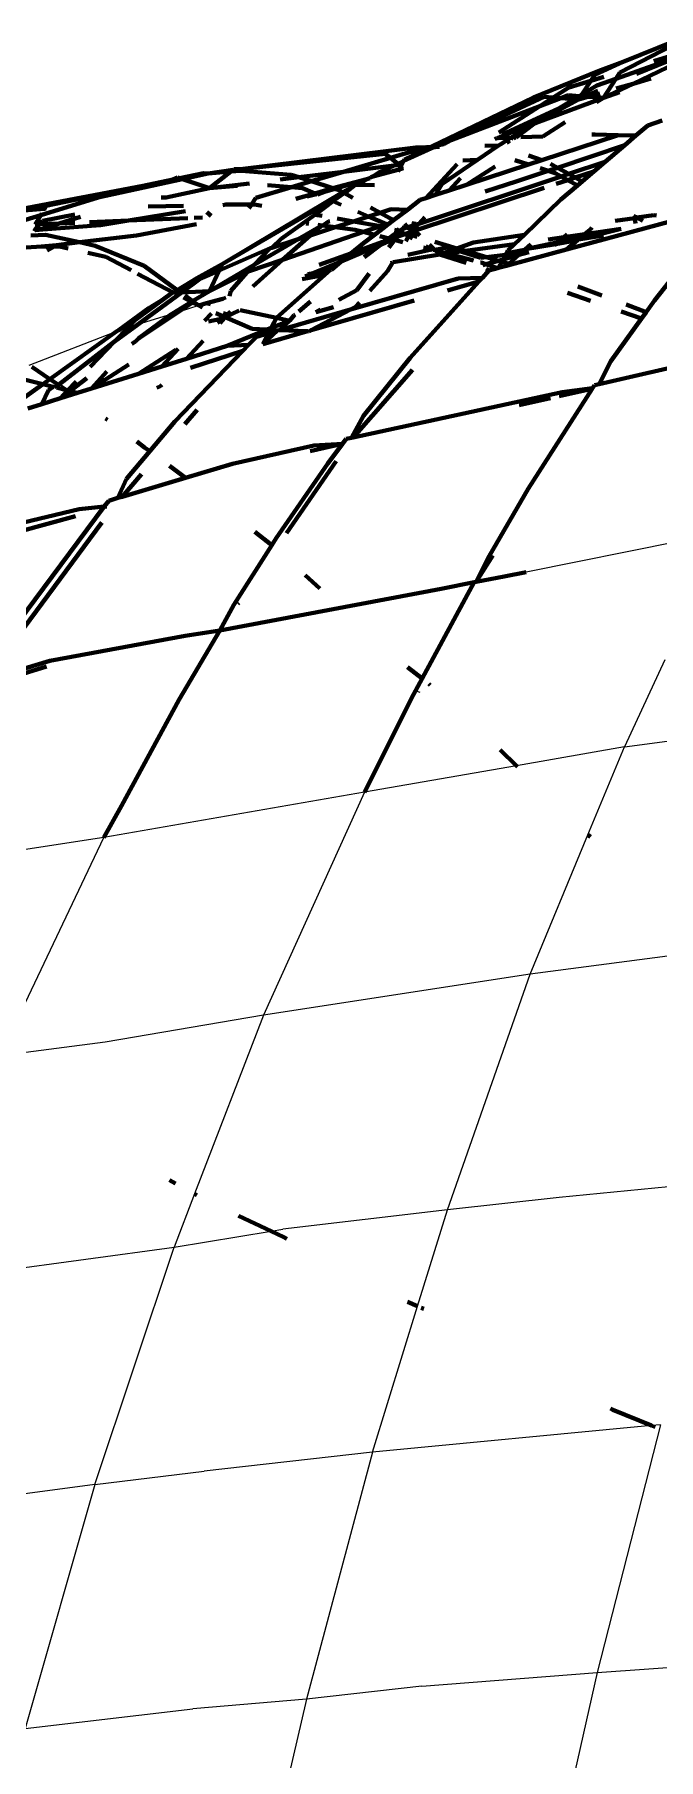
# Model space of a CAD drawing. Header units: millimetres. Extents: x 4307 to 31003, y 2809 to 20009.
# Drawn here: x 7349.5 to 7376.8, y 7416.7 to 7492.3 of the extents above; entities that cross this region are included whole.
import ezdxf

# ---------------------------------------------------------------- set-up
doc = ezdxf.new("R2010")
doc.units = ezdxf.units.MM
doc.layers.add('ProfileEdges', color=7, linetype='Continuous')

msp = doc.modelspace()

# ---------------------------------------------------------------- linework, layer by layer
for p, q in [((7365.501, 7486.549), (7365.564, 7486.5)), ((7365.564, 7486.5), (7365.679, 7486.41)), ((7355.809, 7480.104), (7355.564, 7480.046)), ((7356.716, 7480.383), (7355.809, 7480.104)), ((7353.633, 7479.433), (7353.217, 7479.305)), ((7354.057, 7479.564), (7353.633, 7479.433)), ((7355.522, 7480.015), (7354.057, 7479.564)), ((7349.299, 7477.77), (7353.129, 7479.271)), ((7377.715, 7470.053), (7371.057, 7468.713)), ((7377.127, 7464.865), (7375.349, 7461.054)), ((7375.349, 7461.054), (7377.666, 7461.369)), ((7375.349, 7461.054), (7370.622, 7460.232)), ((7373.753, 7457.201), (7375.349, 7461.054)), ((7370.622, 7460.232), (7363.98, 7459.077)), ((7363.98, 7459.077), (7352.563, 7457.083)), ((7363.98, 7459.077), (7359.547, 7449.299)), ((7352.563, 7457.083), (7345.785, 7456.051)), ((7348.007, 7447.515), (7352.563, 7457.083)), ((7371.226, 7451.104), (7373.753, 7457.201)), ((7378.465, 7452.054), (7371.226, 7451.104)), ((7371.226, 7451.104), (7359.547, 7449.299)), ((7367.605, 7440.777), (7371.226, 7451.104)), ((7359.547, 7449.299), (7352.613, 7448.127)), ((7359.547, 7449.299), (7356.535, 7441.478)), ((7352.613, 7448.127), (7348.007, 7447.515)), ((7380.005, 7442.058), (7372.498, 7441.319)), ((7356.535, 7441.478), (7355.634, 7439.138)), ((7372.498, 7441.319), (7367.605, 7440.777)), ((7367.605, 7440.777), (7360.394, 7439.924)), ((7366.298, 7436.556), (7367.605, 7440.777)), ((7355.634, 7439.138), (7359.889, 7439.841)), ((7359.889, 7439.841), (7360.394, 7439.924)), ((7343.949, 7437.56), (7355.634, 7439.138)), ((7352.167, 7428.742), (7355.634, 7439.138)), ((7364.316, 7430.155), (7366.298, 7436.556)), ((7376.534, 7431.326), (7364.316, 7430.155)), ((7376.926, 7431.363), (7374.157, 7420.505)), ((7376.926, 7431.363), (7376.534, 7431.326)), ((7364.316, 7430.155), (7356.952, 7429.328)), ((7364.316, 7430.155), (7361.427, 7419.339)), ((7352.167, 7428.742), (7340.394, 7427.196)), ((7352.167, 7428.742), (7349.12, 7418.054)), ((7352.167, 7428.742), (7356.952, 7429.328)), ((7366.48, 7419.913), (7374.157, 7420.505)), ((7374.157, 7420.505), (7371.712, 7409.645)), ((7374.157, 7420.505), (7381.973, 7421.055)), ((7366.48, 7419.913), (7361.427, 7419.339)), ((7349.12, 7418.054), (7356.456, 7418.911)), ((7361.427, 7419.339), (7356.456, 7418.911)), ((7361.427, 7419.339), (7358.921, 7408.553))]:
    msp.add_line(p, q)
at = {"layer": 'ProfileEdges', "lineweight": 211}
for p, q in [((7375.296, 7491.059), (7378.257, 7492.262)), ((7377.9, 7492.006), (7375.154, 7490.601)), ((7375.729, 7490.105), (7378.999, 7491.669)), ((7374.208, 7490.661), (7371.365, 7489.496)), ((7374.058, 7490.492), (7375.296, 7491.059)), ((7374.208, 7490.661), (7375.296, 7491.059)), ((7374.974, 7490.324), (7377.82, 7491.32)), ((7377.82, 7491.32), (7375.877, 7490.534)), ((7377.627, 7491.394), (7376.642, 7491.089)), ((7372.236, 7489.498), (7372.92, 7489.937)), ((7373.887, 7490.236), (7372.92, 7489.937)), ((7373.887, 7490.236), (7373.482, 7489.629)), ((7373.482, 7489.629), (7374.144, 7490.033)), ((7374.058, 7490.492), (7373.887, 7490.236)), ((7374.453, 7490.411), (7373.887, 7490.236)), ((7374.144, 7490.033), (7374.974, 7490.324)), ((7374.429, 7489.483), (7374.974, 7490.324)), ((7374.429, 7489.483), (7375.729, 7490.105)), ((7374.974, 7490.324), (7375.154, 7490.601)), ((7374.991, 7489.891), (7375.729, 7490.105)), ((7375.729, 7490.105), (7376.513, 7490.332)), ((7371.365, 7489.496), (7366.936, 7487.373)), ((7367.761, 7487.637), (7371.838, 7489.529)), ((7371.486, 7488.387), (7374.429, 7489.483)), ((7373.337, 7489.412), (7371.65, 7488.499)), ((7371.655, 7489.126), (7372.236, 7489.498)), ((7371.655, 7489.126), (7372.562, 7489.473)), ((7371.838, 7489.529), (7372.236, 7489.498)), ((7372.236, 7489.498), (7372.562, 7489.473)), ((7372.498, 7489.029), (7373.15, 7489.427)), ((7372.498, 7489.029), (7373.337, 7489.412)), ((7372.562, 7489.473), (7372.887, 7489.597)), ((7372.562, 7489.473), (7373.15, 7489.427)), ((7373.371, 7489.561), (7372.887, 7489.597)), ((7373.15, 7489.427), (7373.371, 7489.561)), ((7373.15, 7489.427), (7373.337, 7489.412)), ((7373.434, 7489.557), (7373.337, 7489.412)), ((7373.337, 7489.412), (7373.623, 7489.543)), ((7373.337, 7489.412), (7373.754, 7489.533)), ((7373.434, 7489.557), (7373.371, 7489.561)), ((7373.482, 7489.629), (7373.434, 7489.557)), ((7373.623, 7489.543), (7373.434, 7489.557)), ((7373.623, 7489.543), (7374.182, 7489.798)), ((7373.754, 7489.533), (7373.623, 7489.543)), ((7373.754, 7489.533), (7374.272, 7489.683)), ((7374.429, 7489.483), (7373.754, 7489.533)), ((7374.13, 7489.293), (7374.429, 7489.483)), ((7374.429, 7489.483), (7375.132, 7489.73)), ((7367.761, 7487.637), (7371.655, 7489.126)), ((7369.859, 7487.975), (7371.655, 7489.126)), ((7369.995, 7487.885), (7372.498, 7489.029)), ((7371.486, 7488.387), (7371.65, 7488.499)), ((7371.65, 7488.499), (7372.498, 7489.029)), ((7371.777, 7487.799), (7372.755, 7488.42)), ((7376.374, 7488.278), (7377.008, 7488.491)), ((7367.761, 7487.637), (7367.447, 7487.452)), ((7369.673, 7487.671), (7369.75, 7487.722)), ((7369.75, 7487.722), (7369.8, 7487.724)), ((7369.8, 7487.724), (7370.578, 7488.049)), ((7369.8, 7487.724), (7370.397, 7487.746)), ((7369.935, 7487.464), (7370.397, 7487.746)), ((7370.397, 7487.746), (7371.386, 7488.35)), ((7370.397, 7487.746), (7370.489, 7487.706)), ((7370.557, 7487.752), (7370.489, 7487.706)), ((7370.6, 7487.754), (7370.557, 7487.752)), ((7370.578, 7488.049), (7371.386, 7488.35)), ((7371.386, 7488.35), (7370.6, 7487.754)), ((7370.813, 7487.762), (7371.777, 7487.799)), ((7371.386, 7488.35), (7371.486, 7488.387)), ((7371.741, 7486.76), (7375.078, 7487.853)), ((7373.93, 7487.879), (7374.077, 7487.885)), ((7374.077, 7487.885), (7375.078, 7487.853)), ((7375.078, 7487.853), (7375.855, 7487.835)), ((7375.364, 7487.416), (7375.855, 7487.835)), ((7375.855, 7487.835), (7376.374, 7488.278)), ((7366.224, 7487.312), (7358.546, 7486.366)), ((7364.876, 7487.033), (7358.546, 7486.366)), ((7364.876, 7487.033), (7365.107, 7486.854)), ((7365.107, 7486.854), (7366.684, 7487.321)), ((7367.041, 7487.331), (7365.676, 7486.706)), ((7366.842, 7487.326), (7365.721, 7486.789)), ((7366.224, 7487.312), (7366.684, 7487.321)), ((7366.842, 7487.326), (7366.684, 7487.321)), ((7366.912, 7487.36), (7366.842, 7487.326)), ((7366.936, 7487.373), (7366.912, 7487.36)), ((7366.912, 7487.36), (7367.041, 7487.331)), ((7367.22, 7487.413), (7366.936, 7487.373)), ((7367.041, 7487.331), (7367.087, 7487.332)), ((7367.22, 7487.413), (7367.087, 7487.332)), ((7367.087, 7487.332), (7367.251, 7487.336)), ((7367.447, 7487.452), (7367.22, 7487.413)), ((7369.839, 7487.399), (7368.92, 7486.771)), ((7369.24, 7487.384), (7369.839, 7487.399)), ((7369.935, 7487.464), (7369.839, 7487.399)), ((7370.333, 7487.599), (7370.208, 7487.514)), ((7371.152, 7486.959), (7371.741, 7486.76)), ((7375.364, 7487.416), (7372.42, 7486.426)), ((7374.503, 7486.682), (7375.364, 7487.416)), ((7355.869, 7485.972), (7356.924, 7486.191)), ((7356.008, 7485.924), (7357.136, 7486.172)), ((7356.924, 7486.191), (7357.136, 7486.172)), ((7357.136, 7486.172), (7358.218, 7486.331)), ((7357.136, 7486.172), (7358.122, 7486.256)), ((7358.122, 7486.256), (7357.18, 7485.524)), ((7358.218, 7486.331), (7358.122, 7486.256)), ((7358.122, 7486.256), (7358.579, 7486.295)), ((7358.268, 7486.369), (7358.218, 7486.331)), ((7358.546, 7486.366), (7358.268, 7486.369)), ((7360.756, 7486.118), (7358.579, 7486.295)), ((7363.055, 7486.248), (7361.1, 7486.007)), ((7361.646, 7485.831), (7363.055, 7486.248)), ((7363.055, 7486.248), (7365.107, 7486.854)), ((7365.273, 7486.521), (7363.055, 7486.248)), ((7365.484, 7486.353), (7364.331, 7486.039)), ((7364.331, 7486.039), (7364.595, 7486.211)), ((7364.595, 7486.211), (7364.695, 7486.252)), ((7365.273, 7486.521), (7364.695, 7486.252)), ((7365.107, 7486.854), (7365.439, 7486.597)), ((7365.439, 7486.597), (7365.273, 7486.521)), ((7365.501, 7486.549), (7365.273, 7486.521)), ((7365.484, 7486.353), (7365.438, 7486.269)), ((7365.676, 7486.706), (7365.439, 7486.597)), ((7365.439, 7486.597), (7365.501, 7486.549)), ((7365.564, 7486.5), (7365.484, 7486.353)), ((7365.616, 7486.393), (7365.484, 7486.353)), ((7365.676, 7486.706), (7365.564, 7486.5)), ((7365.679, 7486.41), (7365.616, 7486.393)), ((7365.721, 7486.789), (7365.676, 7486.706)), ((7366.652, 7485.092), (7368.036, 7486.585)), ((7368.92, 7486.771), (7367.358, 7485.702)), ((7368.92, 7486.771), (7368.276, 7486.744)), ((7368.432, 7485.675), (7371.155, 7486.568)), ((7368.432, 7485.675), (7369.692, 7486.475)), ((7371.155, 7486.568), (7370.561, 7486.763)), ((7372.008, 7486.287), (7370.659, 7485.833)), ((7371.155, 7486.568), (7371.741, 7486.76)), ((7372.008, 7486.287), (7371.656, 7486.403)), ((7372.42, 7486.426), (7372.008, 7486.287)), ((7372.318, 7486.185), (7372.008, 7486.287)), ((7372.113, 7486.596), (7372.42, 7486.426)), ((7372.578, 7486.043), (7372.318, 7486.185)), ((7372.42, 7486.426), (7372.912, 7486.154)), ((7372.578, 7486.043), (7372.912, 7486.154)), ((7372.912, 7486.154), (7374.503, 7486.682)), ((7372.912, 7486.154), (7373.199, 7485.995)), ((7373.199, 7485.995), (7374.014, 7486.264)), ((7373.501, 7485.828), (7374.014, 7486.264)), ((7374.014, 7486.264), (7374.503, 7486.682)), ((7354.264, 7485.639), (7348.897, 7484.608)), ((7350.042, 7484.763), (7354.264, 7485.639)), ((7352.317, 7485.114), (7356.008, 7485.924)), ((7355.581, 7485.912), (7354.264, 7485.639)), ((7357.18, 7485.524), (7355.293, 7485.115)), ((7355.79, 7485.999), (7355.581, 7485.912)), ((7355.79, 7485.999), (7355.869, 7485.972)), ((7355.869, 7485.972), (7356.008, 7485.924)), ((7356.008, 7485.924), (7357.18, 7485.524)), ((7358.936, 7485.74), (7357.18, 7485.524)), ((7357.18, 7485.524), (7358.406, 7485.63)), ((7359.209, 7485.111), (7360.77, 7485.572)), ((7359.724, 7485.659), (7360.77, 7485.572)), ((7361.1, 7486.007), (7360.278, 7485.906)), ((7361.1, 7486.007), (7360.756, 7486.118)), ((7360.77, 7485.572), (7361.646, 7485.831)), ((7360.77, 7485.572), (7361.261, 7485.531)), ((7361.646, 7485.831), (7361.1, 7486.007)), ((7361.797, 7485.301), (7361.261, 7485.531)), ((7362.581, 7485.53), (7361.646, 7485.831)), ((7362.581, 7485.53), (7361.797, 7485.301)), ((7362.216, 7485.363), (7362.67, 7485.501)), ((7364.081, 7485.928), (7362.581, 7485.53)), ((7362.67, 7485.501), (7362.581, 7485.53)), ((7362.67, 7485.501), (7364.081, 7485.928)), ((7362.87, 7485.437), (7362.67, 7485.501)), ((7363.025, 7485.351), (7362.87, 7485.437)), ((7363.428, 7485.57), (7363.025, 7485.351)), ((7363.09, 7485.315), (7363.428, 7485.57)), ((7363.428, 7485.57), (7363.571, 7485.672)), ((7363.571, 7485.672), (7363.698, 7485.67)), ((7363.698, 7485.67), (7364.081, 7485.928)), ((7363.698, 7485.67), (7364.404, 7485.659)), ((7364.081, 7485.928), (7364.205, 7485.966)), ((7364.205, 7485.966), (7364.245, 7486.015)), ((7364.331, 7486.039), (7364.245, 7486.015)), ((7366.11, 7483.651), (7371.842, 7485.547)), ((7366.347, 7483.974), (7372.578, 7486.043)), ((7367.077, 7485.231), (7367.358, 7485.702)), ((7367.077, 7485.231), (7367.673, 7485.427)), ((7368.171, 7485.971), (7367.673, 7485.427)), ((7367.673, 7485.427), (7368.432, 7485.675)), ((7370.659, 7485.833), (7369.256, 7485.385)), ((7372.358, 7485.717), (7372.867, 7485.886)), ((7372.565, 7485.029), (7373.296, 7485.652)), ((7372.867, 7485.886), (7372.578, 7486.043)), ((7372.867, 7485.886), (7373.199, 7485.995)), ((7373.296, 7485.652), (7372.867, 7485.886)), ((7373.199, 7485.995), (7373.501, 7485.828)), ((7373.296, 7485.652), (7373.501, 7485.828)), ((7348.724, 7484.516), (7349.961, 7484.625)), ((7352.317, 7485.114), (7349.799, 7484.35)), ((7349.961, 7484.625), (7350.042, 7484.763)), ((7349.961, 7484.625), (7350.027, 7484.641)), ((7354.5, 7484.731), (7356.048, 7484.763)), ((7355.074, 7485.114), (7355.293, 7485.115)), ((7362.455, 7485.02), (7357.738, 7482.194)), ((7357.738, 7482.194), (7362.529, 7484.988)), ((7357.768, 7484.79), (7357.901, 7484.812)), ((7359.021, 7484.816), (7357.901, 7484.812)), ((7358.916, 7484.651), (7359.021, 7484.816)), ((7359.021, 7484.816), (7359.209, 7485.111)), ((7359.16, 7484.817), (7359.021, 7484.816)), ((7359.476, 7484.762), (7359.16, 7484.817)), ((7361.797, 7485.301), (7360.962, 7485.057)), ((7361.466, 7485.158), (7361.872, 7485.269)), ((7361.872, 7485.269), (7361.797, 7485.301)), ((7361.802, 7484.364), (7362.591, 7484.961)), ((7361.921, 7485.248), (7361.872, 7485.269)), ((7361.921, 7485.248), (7362.216, 7485.363)), ((7363.025, 7485.351), (7362.455, 7485.02)), ((7362.529, 7484.988), (7362.455, 7485.02)), ((7362.529, 7484.988), (7363.032, 7485.282)), ((7362.591, 7484.961), (7362.529, 7484.988)), ((7362.591, 7484.961), (7363.032, 7485.282)), ((7362.954, 7484.805), (7362.591, 7484.961)), ((7363.09, 7485.315), (7363.025, 7485.351)), ((7363.032, 7485.282), (7363.09, 7485.315)), ((7363.467, 7485.108), (7363.09, 7485.315)), ((7364.652, 7484.455), (7364.241, 7484.681)), ((7364.652, 7484.455), (7365.136, 7484.612)), ((7365.136, 7484.612), (7365.851, 7484.588)), ((7366.408, 7485.012), (7365.851, 7484.588)), ((7366.408, 7485.012), (7366.652, 7485.092)), ((7366.652, 7485.092), (7367.077, 7485.231)), ((7372.565, 7485.029), (7370.971, 7483.489)), ((7349.799, 7484.35), (7348.266, 7483.885)), ((7349.546, 7483.688), (7349.748, 7483.946)), ((7349.557, 7483.938), (7349.799, 7484.35)), ((7349.748, 7483.946), (7349.557, 7483.938)), ((7350.607, 7483.982), (7349.698, 7483.699)), ((7349.698, 7483.699), (7352.413, 7483.908)), ((7349.748, 7483.946), (7349.871, 7484.103)), ((7350.607, 7483.982), (7349.748, 7483.946)), ((7349.799, 7484.35), (7349.844, 7484.427)), ((7349.871, 7484.103), (7351.299, 7484.38)), ((7351.539, 7484.272), (7350.607, 7483.982)), ((7351.299, 7484.011), (7350.607, 7483.982)), ((7353.646, 7484.111), (7351.932, 7484.038)), ((7352.413, 7483.908), (7353.646, 7484.111)), ((7353.646, 7484.111), (7356.136, 7484.521)), ((7356.244, 7484.221), (7353.646, 7484.111)), ((7356.62, 7483.956), (7353.989, 7483.459)), ((7356.888, 7484.248), (7356.515, 7484.233)), ((7357.258, 7484.322), (7357.073, 7484.48)), ((7357.073, 7484.48), (7357.226, 7484.315)), ((7360.326, 7483.312), (7361.802, 7484.364)), ((7362.1, 7483.896), (7361.066, 7483.292)), ((7361.421, 7483.983), (7361.534, 7483.968)), ((7362.115, 7484.311), (7361.802, 7484.364)), ((7361.843, 7483.687), (7362.1, 7483.896)), ((7361.934, 7483.917), (7362.1, 7483.896)), ((7362.1, 7483.896), (7362.15, 7483.89)), ((7362.15, 7483.89), (7362.402, 7484.072)), ((7362.15, 7483.89), (7362.695, 7483.82)), ((7362.402, 7484.072), (7362.449, 7484.088)), ((7362.695, 7483.82), (7363.485, 7484.076)), ((7363.485, 7484.076), (7362.779, 7484.197)), ((7363.485, 7484.076), (7364.151, 7484.292)), ((7364.678, 7483.872), (7363.485, 7484.076)), ((7364.151, 7484.292), (7363.678, 7484.495)), ((7363.929, 7483.614), (7364.678, 7483.872)), ((7364.151, 7484.292), (7364.652, 7484.455)), ((7364.929, 7483.959), (7364.151, 7484.292)), ((7365.245, 7484.128), (7364.652, 7484.455)), ((7364.739, 7483.862), (7364.678, 7483.872)), ((7364.739, 7483.862), (7364.929, 7483.959)), ((7364.851, 7483.829), (7364.739, 7483.862)), ((7364.989, 7483.933), (7364.851, 7483.829)), ((7364.989, 7483.933), (7364.929, 7483.959)), ((7364.989, 7483.933), (7365.245, 7484.128)), ((7365.851, 7484.588), (7365.245, 7484.128)), ((7365.741, 7483.855), (7365.65, 7483.743)), ((7365.741, 7483.855), (7365.7, 7483.877)), ((7365.862, 7483.946), (7365.741, 7483.855)), ((7365.833, 7483.804), (7365.741, 7483.855)), ((7365.833, 7483.804), (7366.103, 7483.894)), ((7366.347, 7483.974), (7366.071, 7483.673)), ((7366.071, 7483.673), (7366.103, 7483.894)), ((7366.103, 7483.894), (7366.154, 7484.07)), ((7366.103, 7483.894), (7366.347, 7483.974)), ((7366.611, 7484.264), (7366.347, 7483.974)), ((7372.815, 7482.841), (7378.531, 7484.39)), ((7374.947, 7484.094), (7375.8, 7484.223)), ((7375.787, 7484.296), (7375.75, 7484.316)), ((7375.895, 7484.238), (7375.787, 7484.296)), ((7375.787, 7484.296), (7375.8, 7484.223)), ((7375.8, 7484.223), (7375.895, 7484.238)), ((7375.8, 7484.223), (7375.842, 7483.982)), ((7375.895, 7484.238), (7376.637, 7484.35)), ((7376.152, 7484.1), (7375.895, 7484.238)), ((7376.637, 7484.35), (7376.758, 7484.329)), ((7349.361, 7483.452), (7350.009, 7483.487)), ((7349.509, 7483.64), (7349.546, 7483.688)), ((7349.546, 7483.688), (7349.698, 7483.699)), ((7351.498, 7483.161), (7350.009, 7483.487)), ((7350.496, 7483.04), (7351.498, 7483.161)), ((7351.498, 7483.161), (7353.989, 7483.459)), ((7352.186, 7483.01), (7351.498, 7483.161)), ((7361.066, 7483.292), (7359.14, 7482.167)), ((7359.921, 7482.921), (7360.326, 7483.312)), ((7359.921, 7482.921), (7361.066, 7483.292)), ((7360.39, 7482.395), (7363.929, 7483.614)), ((7361.591, 7483.462), (7360.39, 7482.395)), ((7361.066, 7483.292), (7361.591, 7483.462)), ((7361.591, 7483.462), (7362.695, 7483.82)), ((7361.843, 7483.687), (7361.591, 7483.462)), ((7362.695, 7483.82), (7363.566, 7483.709)), ((7364.898, 7483.219), (7363.374, 7482.673)), ((7363.926, 7483.125), (7363.374, 7482.673)), ((7363.929, 7483.614), (7363.566, 7483.709)), ((7364.406, 7483.49), (7363.926, 7483.125)), ((7364.406, 7483.49), (7363.929, 7483.614)), ((7364.851, 7483.829), (7364.406, 7483.49)), ((7365.039, 7483.325), (7364.642, 7483.429)), ((7364.679, 7483.054), (7365.213, 7483.28)), ((7364.898, 7483.219), (7364.679, 7483.054)), ((7365.039, 7483.325), (7364.898, 7483.219)), ((7365.129, 7483.302), (7364.898, 7483.219)), ((7365.286, 7483.261), (7365.033, 7482.925)), ((7365.493, 7483.668), (7365.039, 7483.325)), ((7365.129, 7483.302), (7365.039, 7483.325)), ((7365.213, 7483.28), (7365.129, 7483.302)), ((7365.341, 7483.334), (7365.213, 7483.28)), ((7365.286, 7483.261), (7365.213, 7483.28)), ((7365.493, 7483.668), (7365.283, 7483.701)), ((7365.341, 7483.334), (7365.286, 7483.261)), ((7365.655, 7483.165), (7365.286, 7483.261)), ((7365.387, 7483.394), (7365.341, 7483.334)), ((7365.493, 7483.668), (7365.372, 7483.738)), ((7365.592, 7483.609), (7365.387, 7483.394)), ((7365.741, 7483.522), (7365.387, 7483.394)), ((7365.65, 7483.743), (7365.493, 7483.668)), ((7365.592, 7483.609), (7365.493, 7483.668)), ((7365.65, 7483.743), (7365.592, 7483.609)), ((7365.741, 7483.522), (7365.592, 7483.609)), ((7365.65, 7483.743), (7365.833, 7483.804)), ((7365.807, 7483.545), (7365.741, 7483.522)), ((7365.906, 7483.425), (7365.741, 7483.522)), ((7365.777, 7483.212), (7365.906, 7483.425)), ((7366.027, 7483.624), (7365.807, 7483.545)), ((7365.953, 7483.502), (7365.807, 7483.545)), ((7366.071, 7483.673), (7365.833, 7483.804)), ((7365.906, 7483.425), (7365.953, 7483.502)), ((7366.074, 7483.326), (7365.906, 7483.425)), ((7365.953, 7483.502), (7366.027, 7483.624)), ((7366.279, 7483.405), (7365.953, 7483.502)), ((7366.027, 7483.624), (7366.071, 7483.673)), ((7366.071, 7483.673), (7366.11, 7483.651)), ((7366.291, 7483.552), (7366.11, 7483.651)), ((7366.397, 7483.451), (7366.291, 7483.552)), ((7368.016, 7482.891), (7367.057, 7483.175)), ((7368.016, 7482.891), (7368.741, 7483.15)), ((7368.741, 7483.15), (7370.971, 7483.489)), ((7370.971, 7483.489), (7370.537, 7483.07)), ((7371.012, 7482.859), (7372.453, 7483.164)), ((7372.7, 7483.382), (7372.007, 7483.281)), ((7372.351, 7483.074), (7373.3, 7483.245)), ((7372.453, 7483.164), (7372.351, 7483.074)), ((7372.7, 7483.382), (7372.453, 7483.164)), ((7372.453, 7483.164), (7373.457, 7483.377)), ((7373.625, 7483.516), (7372.7, 7483.382)), ((7372.851, 7483.514), (7372.7, 7483.382)), ((7372.815, 7482.841), (7373.3, 7483.245)), ((7373.3, 7483.245), (7373.342, 7483.28)), ((7375.205, 7483.747), (7373.342, 7483.28)), ((7374.44, 7483.451), (7373.342, 7483.28)), ((7373.342, 7483.28), (7373.457, 7483.377)), ((7373.457, 7483.377), (7375.205, 7483.747)), ((7373.457, 7483.377), (7373.625, 7483.516)), ((7375.205, 7483.747), (7373.625, 7483.516)), ((7373.625, 7483.516), (7373.845, 7483.7)), ((7373.926, 7483.811), (7373.845, 7483.7)), ((7376.662, 7480.606), (7379.061, 7483.661)), ((7349.834, 7482.974), (7349.165, 7482.924)), ((7350.496, 7483.04), (7349.834, 7482.974)), ((7349.834, 7482.974), (7350.358, 7482.959)), ((7350.079, 7482.794), (7350.358, 7482.959)), ((7350.358, 7482.959), (7350.496, 7483.04)), ((7350.358, 7482.959), (7350.619, 7482.975)), ((7351, 7482.888), (7350.619, 7482.975)), ((7352.646, 7482.515), (7351.856, 7482.694)), ((7354.32, 7482.123), (7352.186, 7483.01)), ((7353.757, 7481.933), (7352.646, 7482.515)), ((7357.61, 7481.924), (7359.84, 7482.895)), ((7358.929, 7481.891), (7360.39, 7482.395)), ((7360.39, 7482.395), (7359.079, 7481.229)), ((7359.14, 7482.167), (7359.84, 7482.895)), ((7359.84, 7482.895), (7359.921, 7482.921)), ((7363.374, 7482.673), (7361.992, 7482.177)), ((7362.945, 7482.321), (7364.679, 7483.054)), ((7363.374, 7482.673), (7362.945, 7482.321)), ((7364.679, 7483.054), (7363.962, 7482.513)), ((7365.222, 7482.295), (7367.27, 7482.624)), ((7365.864, 7482.603), (7366.903, 7482.84)), ((7366.903, 7482.84), (7366.55, 7482.932)), ((7366.903, 7482.84), (7366.658, 7482.983)), ((7367.051, 7482.831), (7366.813, 7483.058)), ((7366.95, 7482.812), (7366.903, 7482.84)), ((7366.95, 7482.812), (7367.051, 7482.831)), ((7367.051, 7482.831), (7367.592, 7482.936)), ((7367.095, 7482.79), (7367.051, 7482.831)), ((7367.27, 7482.624), (7367.095, 7482.79)), ((7367.465, 7482.694), (7367.095, 7482.79)), ((7367.27, 7482.624), (7367.465, 7482.694)), ((7367.27, 7482.624), (7368.428, 7482.265)), ((7367.465, 7482.694), (7367.884, 7482.844)), ((7367.573, 7482.665), (7367.465, 7482.694)), ((7368.185, 7482.749), (7367.573, 7482.665)), ((7368.75, 7482.359), (7367.573, 7482.665)), ((7367.884, 7482.844), (7367.592, 7482.936)), ((7367.884, 7482.844), (7368.016, 7482.891)), ((7368.185, 7482.749), (7367.884, 7482.844)), ((7368.396, 7482.778), (7368.016, 7482.891)), ((7368.396, 7482.778), (7368.185, 7482.749)), ((7369.062, 7482.472), (7368.185, 7482.749)), ((7370.537, 7483.07), (7368.396, 7482.778)), ((7369.32, 7482.504), (7368.396, 7482.778)), ((7369.062, 7482.472), (7369.32, 7482.504)), ((7369.832, 7482.352), (7369.291, 7482.199)), ((7369.32, 7482.504), (7370.149, 7482.605)), ((7369.832, 7482.352), (7369.32, 7482.504)), ((7370.046, 7482.412), (7369.832, 7482.352)), ((7369.988, 7482.306), (7369.832, 7482.352)), ((7370.046, 7482.412), (7369.988, 7482.306)), ((7370.149, 7482.605), (7370.046, 7482.412)), ((7370.726, 7482.604), (7370.046, 7482.412)), ((7370.206, 7482.688), (7370.149, 7482.605)), ((7370.149, 7482.605), (7370.817, 7482.686)), ((7370.976, 7482.827), (7370.206, 7482.688)), ((7370.252, 7482.795), (7370.206, 7482.688)), ((7370.537, 7483.07), (7370.252, 7482.795)), ((7370.726, 7482.604), (7370.289, 7482.217)), ((7370.395, 7482.185), (7372.815, 7482.841)), ((7371.162, 7482.728), (7370.726, 7482.604)), ((7370.817, 7482.686), (7370.726, 7482.604)), ((7370.976, 7482.827), (7370.817, 7482.686)), ((7370.817, 7482.686), (7371.162, 7482.728)), ((7371.012, 7482.859), (7370.976, 7482.827)), ((7372.351, 7483.074), (7371.012, 7482.859)), ((7371.253, 7483.072), (7371.012, 7482.859)), ((7372.351, 7483.074), (7372.284, 7483.015)), ((7355.602, 7480.967), (7354.041, 7481.784)), ((7354.32, 7482.123), (7355.771, 7481.069)), ((7355.771, 7481.069), (7356.631, 7481.588)), ((7357.738, 7482.194), (7356.631, 7481.588)), ((7356.76, 7481.554), (7357.61, 7481.924)), ((7359.14, 7482.167), (7357.182, 7481.023)), ((7357.182, 7481.023), (7357.61, 7481.924)), ((7358.825, 7481.84), (7357.182, 7481.023)), ((7357.61, 7481.924), (7357.738, 7482.194)), ((7358.114, 7481.04), (7358.825, 7481.84)), ((7358.929, 7481.891), (7358.825, 7481.84)), ((7358.929, 7481.891), (7358.971, 7482.004)), ((7358.971, 7482.004), (7359.14, 7482.167)), ((7360.12, 7479.848), (7362.242, 7481.728)), ((7361.245, 7481.551), (7362.242, 7481.728)), ((7361.369, 7481.655), (7361.726, 7481.806)), ((7361.496, 7481.761), (7361.726, 7481.806)), ((7361.726, 7481.806), (7362.945, 7482.321)), ((7361.726, 7481.806), (7362.487, 7481.946)), ((7362.242, 7481.728), (7362.487, 7481.946)), ((7362.522, 7481.959), (7362.487, 7481.946)), ((7362.945, 7482.321), (7362.522, 7481.959)), ((7364.18, 7481.795), (7363.631, 7481.067)), ((7364.979, 7481.894), (7364.207, 7481.037)), ((7364.979, 7481.894), (7365.198, 7482.255)), ((7365.104, 7482.238), (7365.198, 7482.255)), ((7365.198, 7482.255), (7365.222, 7482.295)), ((7368.078, 7481.573), (7369.135, 7481.608)), ((7368.983, 7481.439), (7369.135, 7481.608)), ((7369.084, 7482.272), (7369.053, 7482.28)), ((7369.084, 7482.272), (7369.291, 7482.199)), ((7369.135, 7481.608), (7369.417, 7481.92)), ((7369.291, 7482.199), (7369.156, 7482.161)), ((7369.291, 7482.199), (7369.795, 7482.023)), ((7369.299, 7481.995), (7369.417, 7481.92)), ((7369.417, 7481.92), (7369.795, 7482.023)), ((7369.795, 7482.023), (7369.842, 7482.036)), ((7369.988, 7482.306), (7369.842, 7482.036)), ((7369.842, 7482.036), (7370.191, 7482.13)), ((7370.289, 7482.217), (7369.988, 7482.306)), ((7370.289, 7482.217), (7370.191, 7482.13)), ((7370.191, 7482.13), (7370.395, 7482.185)), ((7370.395, 7482.185), (7370.289, 7482.217)), ((7354.057, 7479.564), (7355.963, 7480.967)), ((7355.171, 7480.664), (7355.506, 7480.909)), ((7355.506, 7480.909), (7355.602, 7480.967)), ((7355.602, 7480.967), (7355.651, 7480.953)), ((7355.651, 7480.953), (7355.771, 7481.069)), ((7355.651, 7480.953), (7355.963, 7480.967)), ((7355.963, 7480.967), (7356.76, 7481.554)), ((7355.963, 7480.967), (7357.182, 7481.023)), ((7356.446, 7480.579), (7357.182, 7481.023)), ((7358.114, 7481.04), (7358.059, 7480.8)), ((7362.849, 7480.642), (7363.631, 7481.067)), ((7368.078, 7481.573), (7363.36, 7480.212)), ((7365.97, 7478.103), (7368.983, 7481.439)), ((7368.983, 7481.439), (7367.612, 7481.041)), ((7372.856, 7480.949), (7373.867, 7480.594)), ((7374.364, 7480.833), (7373.318, 7481.228)), ((7354.525, 7480.274), (7353.217, 7479.305)), ((7353.972, 7479.785), (7355.171, 7480.664)), ((7355.809, 7480.104), (7354.082, 7478.946)), ((7355.171, 7480.664), (7354.525, 7480.274)), ((7355.564, 7480.046), (7356.398, 7480.55)), ((7356.441, 7480.527), (7355.809, 7480.104)), ((7356.398, 7480.55), (7356.042, 7480.737)), ((7356.104, 7480.827), (7356.446, 7480.579)), ((7356.398, 7480.55), (7356.441, 7480.527)), ((7356.441, 7480.527), (7356.446, 7480.579)), ((7356.716, 7480.383), (7356.441, 7480.527)), ((7356.446, 7480.579), (7356.716, 7480.383)), ((7356.716, 7480.383), (7357.061, 7480.486)), ((7356.888, 7480.309), (7356.716, 7480.383)), ((7357.772, 7480.68), (7357.061, 7480.486)), ((7357.061, 7480.486), (7357.228, 7480.452)), ((7357.901, 7480.734), (7357.772, 7480.68)), ((7357.849, 7479.894), (7358.101, 7480.131)), ((7357.899, 7480.107), (7357.849, 7479.894)), ((7358.489, 7480.176), (7357.879, 7479.881)), ((7358.529, 7480.18), (7360.12, 7479.848)), ((7363.36, 7480.212), (7360.254, 7479.316)), ((7361.096, 7480.132), (7361.61, 7480.563)), ((7366.147, 7480.616), (7361.64, 7479.308)), ((7363.36, 7480.212), (7361.64, 7479.308)), ((7362.612, 7480.314), (7361.849, 7480.098)), ((7361.849, 7480.098), (7362.053, 7480.209)), ((7363.558, 7480.316), (7363.36, 7480.212)), ((7363.747, 7480.526), (7363.558, 7480.316)), ((7375.203, 7480.126), (7376.092, 7479.814)), ((7376.299, 7480.102), (7375.428, 7480.431)), ((7376.092, 7479.814), (7376.299, 7480.102)), ((7376.299, 7480.102), (7376.662, 7480.606)), ((7353.03, 7478.808), (7354.057, 7479.564)), ((7353.03, 7478.808), (7353.633, 7479.433)), ((7353.633, 7479.433), (7353.972, 7479.785)), ((7354.082, 7478.946), (7355.522, 7480.015)), ((7355.522, 7480.015), (7355.564, 7480.046)), ((7356.971, 7479.712), (7357.275, 7480.035)), ((7357.149, 7479.688), (7357.835, 7479.831)), ((7357.849, 7479.894), (7357.469, 7480.058)), ((7357.835, 7479.831), (7357.531, 7479.634)), ((7357.637, 7479.62), (7357.835, 7479.831)), ((7357.849, 7479.894), (7357.835, 7479.831)), ((7357.879, 7479.881), (7357.835, 7479.831)), ((7357.879, 7479.881), (7357.849, 7479.894)), ((7359.061, 7479.37), (7357.879, 7479.881)), ((7357.96, 7478.619), (7359.717, 7479.341)), ((7359.717, 7479.341), (7359.061, 7479.37)), ((7359.717, 7479.341), (7359.891, 7479.408)), ((7359.852, 7479.334), (7359.717, 7479.341)), ((7359.77, 7479.176), (7359.852, 7479.334)), ((7359.852, 7479.334), (7359.891, 7479.408)), ((7360.166, 7479.291), (7359.852, 7479.334)), ((7359.891, 7479.408), (7360.12, 7479.848)), ((7359.891, 7479.408), (7360.584, 7479.677)), ((7360.12, 7479.848), (7360.65, 7479.738)), ((7360.254, 7479.316), (7360.71, 7479.726)), ((7360.584, 7479.677), (7360.65, 7479.738)), ((7360.65, 7479.738), (7360.71, 7479.726)), ((7360.71, 7479.726), (7360.891, 7479.96)), ((7360.891, 7479.96), (7360.94, 7480.001)), ((7374.75, 7477.949), (7376.092, 7479.814)), ((7353.129, 7479.271), (7350.2, 7477.167)), ((7350.57, 7476.919), (7353.03, 7478.808)), ((7351.959, 7477.697), (7353.03, 7478.808)), ((7353.129, 7479.271), (7353.217, 7479.305)), ((7353.783, 7478.717), (7353.949, 7478.81)), ((7353.949, 7478.81), (7354.082, 7478.946)), ((7356.175, 7478.058), (7356.903, 7478.837)), ((7357.96, 7478.619), (7356.175, 7478.058)), ((7357.96, 7478.619), (7358.892, 7478.662)), ((7358.892, 7478.662), (7358.649, 7478.409)), ((7359.24, 7479.024), (7358.892, 7478.662)), ((7359.77, 7479.176), (7359.24, 7479.024)), ((7359.518, 7478.693), (7360.166, 7479.291)), ((7361.475, 7479.26), (7359.518, 7478.693)), ((7359.518, 7478.693), (7359.77, 7479.176)), ((7360.166, 7479.291), (7359.77, 7479.176)), ((7360.166, 7479.291), (7360.196, 7479.319)), ((7360.196, 7479.319), (7360.254, 7479.316)), ((7361.475, 7479.26), (7360.254, 7479.316)), ((7361.543, 7479.257), (7361.475, 7479.26)), ((7361.64, 7479.308), (7361.543, 7479.257)), ((7355.71, 7478.455), (7354.081, 7477.401)), ((7355.095, 7477.72), (7355.822, 7478.491)), ((7355.095, 7477.72), (7356.175, 7478.058)), ((7358.649, 7478.409), (7355.673, 7475.314)), ((7358.649, 7478.409), (7356.35, 7477.658)), ((7365.97, 7478.103), (7363.922, 7475.55)), ((7374.239, 7476.946), (7379.892, 7478.242)), ((7374.239, 7476.946), (7374.75, 7477.949)), ((7348.392, 7477.325), (7349.891, 7476.945)), ((7350.2, 7477.167), (7349.408, 7477.697)), ((7350.2, 7477.167), (7349.891, 7476.945)), ((7350.57, 7476.919), (7350.2, 7477.167)), ((7350.971, 7476.672), (7351.348, 7477.063)), ((7351.079, 7476.644), (7351.822, 7477.214)), ((7352.021, 7476.754), (7353.66, 7477.801)), ((7352.021, 7476.754), (7352.698, 7477.494)), ((7352.021, 7476.754), (7354.081, 7477.401)), ((7354.081, 7477.401), (7355.095, 7477.72)), ((7366.07, 7477.571), (7363.479, 7474.614)), ((7349.891, 7476.945), (7346.348, 7474.4)), ((7349.848, 7476.072), (7350.133, 7476.675)), ((7350.667, 7476.329), (7349.848, 7476.072)), ((7349.891, 7476.945), (7350.344, 7476.83)), ((7350.133, 7476.675), (7350.344, 7476.83)), ((7350.344, 7476.83), (7350.39, 7476.819)), ((7350.39, 7476.819), (7350.57, 7476.919)), ((7350.498, 7476.791), (7350.921, 7476.684)), ((7350.667, 7476.329), (7350.971, 7476.672)), ((7350.667, 7476.329), (7351.079, 7476.644)), ((7350.667, 7476.329), (7351.407, 7476.561)), ((7350.921, 7476.684), (7350.676, 7476.848)), ((7350.921, 7476.684), (7350.971, 7476.672)), ((7350.971, 7476.672), (7351.079, 7476.644)), ((7351.079, 7476.644), (7351.407, 7476.561)), ((7352.021, 7476.754), (7351.407, 7476.561)), ((7355.046, 7476.854), (7354.879, 7476.78)), ((7355.046, 7476.854), (7355.101, 7476.912)), ((7363.479, 7474.614), (7372.622, 7476.594)), ((7370.738, 7476.02), (7372.11, 7476.328)), ((7371.141, 7472.354), (7373.938, 7476.739)), ((7372.501, 7476.416), (7373.938, 7476.739)), ((7373.953, 7476.762), (7372.622, 7476.594)), ((7373.938, 7476.739), (7373.953, 7476.762)), ((7373.953, 7476.762), (7374.041, 7476.9)), ((7374.041, 7476.9), (7374.239, 7476.946)), ((7349.235, 7475.879), (7349.848, 7476.072)), ((7356.653, 7475.823), (7356.111, 7475.196)), ((7363.922, 7475.55), (7363.4, 7474.597)), ((7352.72, 7475.383), (7352.639, 7475.443)), ((7355.673, 7475.314), (7354.573, 7474.009)), ((7354.349, 7474.176), (7354.012, 7474.426)), ((7354.349, 7474.176), (7354.573, 7474.009)), ((7358.194, 7473.457), (7361.762, 7474.261)), ((7363.015, 7474.337), (7361.592, 7474.012)), ((7361.762, 7474.261), (7363.015, 7474.337)), ((7362.363, 7473.467), (7363.015, 7474.337)), ((7363.015, 7474.337), (7363.172, 7474.548)), ((7363.172, 7474.548), (7363.4, 7474.597)), ((7363.4, 7474.597), (7363.479, 7474.614)), ((7354.573, 7474.009), (7353.553, 7472.799)), ((7355.435, 7473.363), (7356.132, 7472.841)), ((7356.132, 7472.841), (7358.194, 7473.457)), ((7360.102, 7470.193), (7362.363, 7473.467)), ((7360.565, 7470.424), (7362.728, 7473.578)), ((7353.179, 7471.959), (7353.553, 7472.799)), ((7354.213, 7472.997), (7353.366, 7472.015)), ((7353.366, 7472.015), (7356.132, 7472.841)), ((7352.582, 7471.58), (7352.776, 7471.839)), ((7352.776, 7471.839), (7353.179, 7471.959)), ((7353.179, 7471.959), (7353.366, 7472.015)), ((7369.423, 7469.411), (7371.141, 7472.354)), ((7343.048, 7469.449), (7351.486, 7471.465)), ((7347.588, 7464.874), (7352.582, 7471.58)), ((7348.863, 7470.488), (7351.315, 7471.158)), ((7351.486, 7471.465), (7352.582, 7471.58)), ((7352.582, 7471.58), (7352.699, 7471.592)), ((7352.476, 7470.878), (7348.031, 7464.877)), ((7359.912, 7469.893), (7359.172, 7470.48)), ((7358.258, 7467.282), (7359.912, 7469.893)), ((7359.912, 7469.893), (7360.102, 7470.193)), ((7368.864, 7468.283), (7369.587, 7469.444)), ((7368.864, 7468.283), (7369.423, 7469.411)), ((7361.379, 7468.58), (7362.019, 7467.992)), ((7366.494, 7464.056), (7368.773, 7468.266)), ((7367.336, 7467.981), (7368.773, 7468.266)), ((7368.773, 7468.266), (7368.864, 7468.283)), ((7368.864, 7468.283), (7370.092, 7468.517)), ((7371.057, 7468.713), (7370.092, 7468.517)), ((7357.636, 7466.152), (7367.336, 7467.981)), ((7357.636, 7466.152), (7358.258, 7467.282)), ((7358.433, 7467.315), (7358.471, 7467.37)), ((7356.125, 7465.922), (7350.203, 7464.82)), ((7357.636, 7466.152), (7355.866, 7463.125)), ((7356.125, 7465.922), (7357.636, 7466.152)), ((7347.141, 7463.676), (7350.054, 7464.582)), ((7350.203, 7464.82), (7347.233, 7463.923)), ((7365.855, 7464.548), (7366.494, 7464.056)), ((7366.111, 7463.349), (7366.494, 7464.056)), ((7366.301, 7463.454), (7366.326, 7463.5)), ((7366.783, 7463.823), (7366.854, 7463.76)), ((7355.866, 7463.125), (7353.337, 7458.468)), ((7366.111, 7463.349), (7363.98, 7459.077)), ((7369.911, 7460.919), (7370.622, 7460.232)), ((7370.622, 7460.232), (7370.668, 7460.187)), ((7352.563, 7457.083), (7353.337, 7458.468)), ((7373.86, 7457.119), (7373.753, 7457.201)), ((7355.443, 7442.07), (7355.692, 7441.935)), ((7356.535, 7441.478), (7356.637, 7441.423)), ((7359.889, 7439.841), (7358.457, 7440.514)), ((7360.438, 7439.583), (7359.889, 7439.841)), ((7360.438, 7439.583), (7360.567, 7439.512)), ((7366.298, 7436.556), (7365.853, 7436.747)), ((7366.567, 7436.44), (7366.453, 7436.489)), ((7374.745, 7432.066), (7374.843, 7432.012)), ((7376.534, 7431.326), (7374.843, 7432.012)), ((7376.693, 7431.261), (7376.534, 7431.326))]:
    msp.add_line(p, q, dxfattribs=at)

doc.saveas('drawing.dxf')
